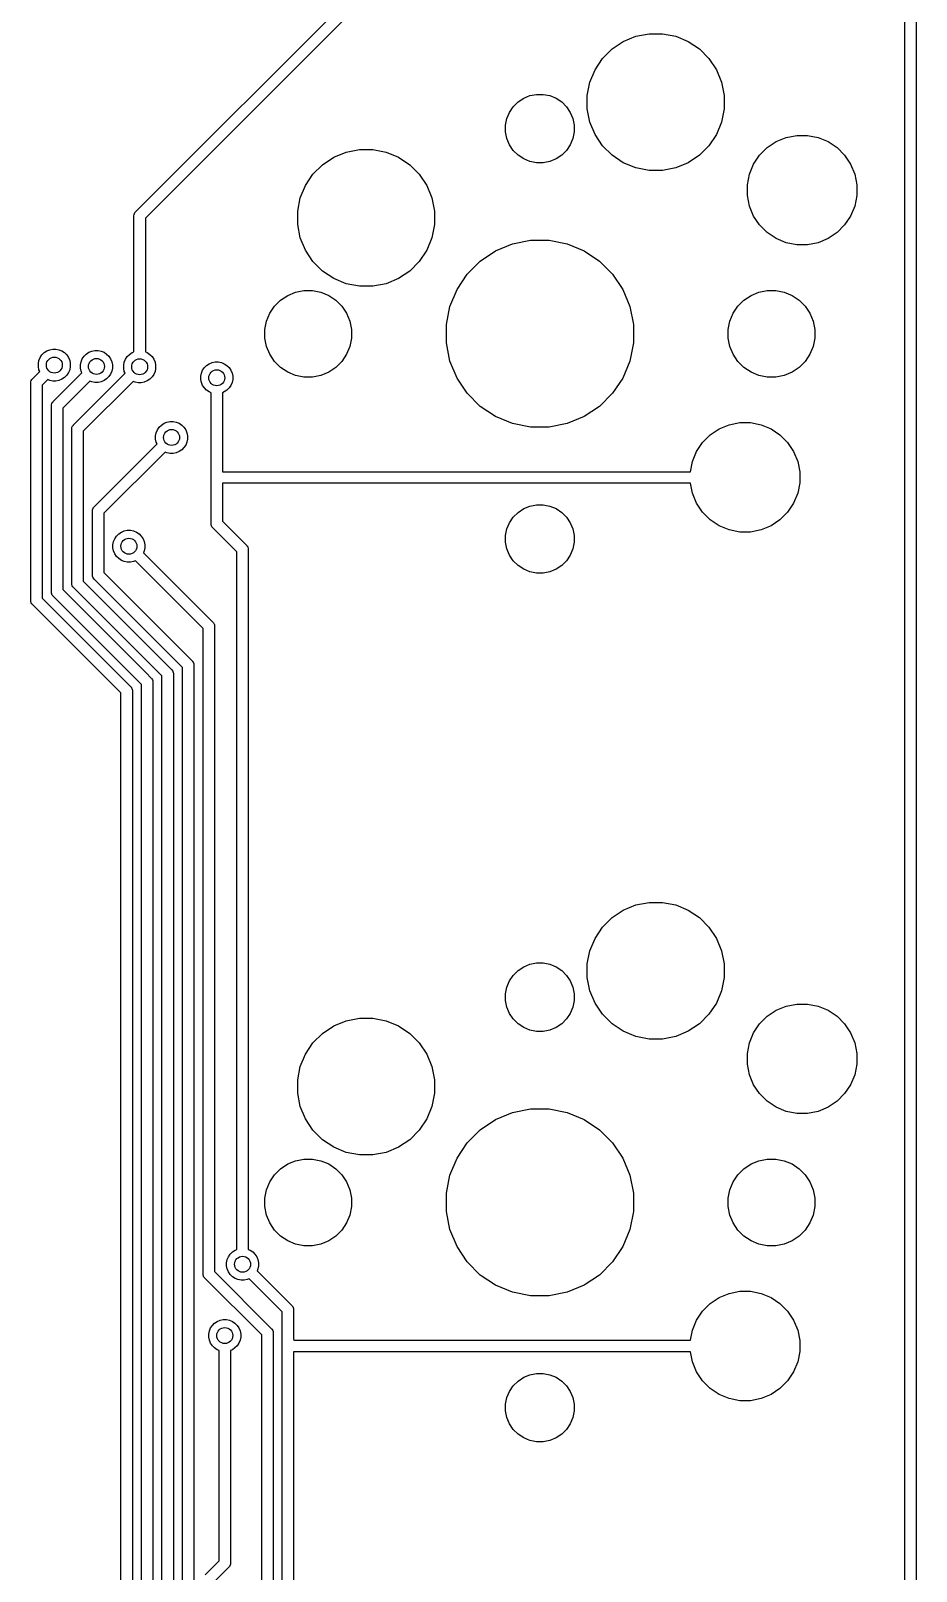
# Model space of a CAD drawing. Extents: x 70 to 347, y -163 to -55.
# Drawn here: x 92.5 to 111.91, y -113.57 to -79.79 of the extents above; entities that cross this region are included whole.
import ezdxf

# ---------------------------------------------------------------- set-up
doc = ezdxf.new("R2010")
doc.units = 0
doc.layers.add('BLACK', color=7, linetype='CONTINUOUS')

msp = doc.modelspace()

# ---------------------------------------------------------------- linework, layer by layer
at = {"layer": 'BLACK', "linetype": 'CONTINUOUS'}
for p, q in [((94.7983, -83.7559), (100.015, -78.5394)), ((100.159, -78.7485), (95.0074, -83.9004)), ((111.658, -129.421), (111.658, -79.4502)), ((111.908, -79.4046), (111.908, -129.421)), ((105.241, -80.1911), (105.487, -80.0269)), ((105.487, -80.0269), (105.76, -79.9138)), ((105.76, -79.9138), (106.05, -79.8562)), ((106.05, -79.8562), (106.345, -79.8562)), ((106.345, -79.8562), (106.635, -79.9138)), ((106.635, -79.9138), (106.908, -80.0269)), ((106.908, -80.0269), (107.154, -80.1911)), ((104.868, -80.6457), (105.032, -80.4)), ((105.032, -80.4), (105.241, -80.1911)), ((107.154, -80.1911), (107.363, -80.4)), ((107.363, -80.4), (107.527, -80.6457)), ((104.755, -80.9187), (104.868, -80.6457)), ((107.527, -80.6457), (107.64, -80.9187)), ((104.697, -81.2085), (104.755, -80.9187)), ((107.64, -80.9187), (107.697, -81.2085)), ((103.075, -81.4581), (103.179, -81.3536)), ((103.179, -81.3536), (103.302, -81.2716)), ((103.302, -81.2716), (103.439, -81.215)), ((103.439, -81.215), (103.584, -81.1862)), ((103.584, -81.1862), (103.731, -81.1862)), ((103.731, -81.1862), (103.876, -81.215)), ((103.876, -81.215), (104.013, -81.2716)), ((104.013, -81.2716), (104.135, -81.3536)), ((104.135, -81.3536), (104.24, -81.4581)), ((104.697, -81.5039), (104.697, -81.2085)), ((107.697, -81.2085), (107.697, -81.5039)), ((102.907, -81.8623), (102.936, -81.7174)), ((102.936, -81.7174), (102.993, -81.5809)), ((102.993, -81.5809), (103.075, -81.4581)), ((104.24, -81.4581), (104.322, -81.5809)), ((104.322, -81.5809), (104.379, -81.7174)), ((104.379, -81.7174), (104.407, -81.8623)), ((104.755, -81.7937), (104.697, -81.5039)), ((107.697, -81.5039), (107.64, -81.7937)), ((102.907, -82.0101), (102.907, -81.8623)), ((102.936, -82.155), (102.907, -82.0101)), ((104.407, -82.0101), (104.379, -82.155)), ((104.407, -81.8623), (104.407, -82.0101)), ((104.868, -82.0667), (104.755, -81.7937)), ((105.032, -82.3124), (104.868, -82.0667)), ((107.527, -82.0667), (107.363, -82.3124)), ((107.64, -81.7937), (107.527, -82.0667)), ((109.057, -82.1323), (109.289, -82.0862)), ((109.289, -82.0862), (109.526, -82.0862)), ((109.526, -82.0862), (109.757, -82.1323)), ((99.4099, -82.4538), (99.6997, -82.3962)), ((99.6997, -82.3962), (99.9951, -82.3962)), ((99.9951, -82.3962), (100.285, -82.4538)), ((102.993, -82.2915), (102.936, -82.155)), ((103.075, -82.4143), (102.993, -82.2915)), ((103.179, -82.5188), (103.075, -82.4143)), ((104.24, -82.4143), (104.135, -82.5188)), ((104.322, -82.2915), (104.24, -82.4143)), ((104.379, -82.155), (104.322, -82.2915)), ((105.241, -82.5213), (105.032, -82.3124)), ((107.363, -82.3124), (107.154, -82.5213)), ((108.475, -82.5212), (108.642, -82.3541)), ((108.642, -82.3541), (108.839, -82.2228)), ((108.839, -82.2228), (109.057, -82.1323)), ((109.757, -82.1323), (109.976, -82.2228)), ((109.976, -82.2228), (110.172, -82.3541)), ((110.172, -82.3541), (110.339, -82.5212)), ((98.6823, -82.94), (98.8912, -82.7311)), ((98.8912, -82.7311), (99.1369, -82.5669)), ((99.1369, -82.5669), (99.4099, -82.4538)), ((100.285, -82.4538), (100.558, -82.5669)), ((100.558, -82.5669), (100.804, -82.7311)), ((100.804, -82.7311), (101.013, -82.94)), ((103.302, -82.6008), (103.179, -82.5188)), ((103.439, -82.6574), (103.302, -82.6008)), ((103.584, -82.6862), (103.439, -82.6574)), ((103.731, -82.6862), (103.584, -82.6862)), ((103.876, -82.6574), (103.731, -82.6862)), ((104.013, -82.6008), (103.876, -82.6574)), ((104.135, -82.5188), (104.013, -82.6008)), ((105.487, -82.6855), (105.241, -82.5213)), ((105.76, -82.7986), (105.487, -82.6855)), ((106.908, -82.6855), (106.635, -82.7986)), ((107.154, -82.5213), (106.908, -82.6855)), ((108.254, -82.9362), (108.344, -82.7178)), ((108.344, -82.7178), (108.475, -82.5212)), ((110.339, -82.5212), (110.471, -82.7178)), ((110.471, -82.7178), (110.561, -82.9362)), ((98.5181, -83.1857), (98.6823, -82.94)), ((101.013, -82.94), (101.177, -83.1857)), ((106.05, -82.8562), (105.76, -82.7986)), ((106.345, -82.8562), (106.05, -82.8562)), ((106.635, -82.7986), (106.345, -82.8562)), ((108.207, -83.168), (108.254, -82.9362)), ((110.561, -82.9362), (110.607, -83.168)), ((98.405, -83.4587), (98.5181, -83.1857)), ((101.177, -83.1857), (101.29, -83.4587)), ((108.207, -83.4044), (108.207, -83.168)), ((108.254, -83.6362), (108.207, -83.4044)), ((110.607, -83.4044), (110.561, -83.6362)), ((110.607, -83.168), (110.607, -83.4044)), ((94.778, -83.7789), (94.7897, -83.7646)), ((94.7897, -83.7646), (94.7936, -83.7598)), ((94.7897, -83.7646), (94.7897, -83.7646)), ((94.7936, -83.7598), (94.7983, -83.7559)), ((98.3474, -83.7485), (98.405, -83.4587)), ((98.3474, -84.0439), (98.3474, -83.7485)), ((101.29, -83.4587), (101.347, -83.7485)), ((101.347, -83.7485), (101.347, -84.0439)), ((108.344, -83.8546), (108.254, -83.6362)), ((110.561, -83.6362), (110.471, -83.8546)), ((94.7568, -83.8487), (94.7592, -83.8241)), ((94.7574, -83.8548), (94.7568, -83.8487)), ((94.7574, -86.8341), (94.7574, -83.8548)), ((94.7592, -83.8241), (94.7664, -83.8006)), ((94.7664, -83.8006), (94.778, -83.7789)), ((95.0074, -83.9004), (95.0074, -86.8341)), ((98.405, -84.3337), (98.3474, -84.0439)), ((101.347, -84.0439), (101.29, -84.3337)), ((108.475, -84.0512), (108.344, -83.8546)), ((108.642, -84.2183), (108.475, -84.0512)), ((110.339, -84.0512), (110.172, -84.2183)), ((110.471, -83.8546), (110.339, -84.0512)), ((98.5181, -84.6067), (98.405, -84.3337)), ((101.29, -84.3337), (101.177, -84.6067)), ((103.059, -84.465), (103.455, -84.3862)), ((103.455, -84.3862), (103.859, -84.3862)), ((103.859, -84.3862), (104.255, -84.465)), ((108.839, -84.3496), (108.642, -84.2183)), ((109.057, -84.4401), (108.839, -84.3496)), ((109.289, -84.4862), (109.057, -84.4401)), ((109.757, -84.4401), (109.526, -84.4862)), ((109.976, -84.3496), (109.757, -84.4401)), ((110.172, -84.2183), (109.976, -84.3496)), ((98.6823, -84.8524), (98.5181, -84.6067)), ((101.177, -84.6067), (101.013, -84.8524)), ((102.351, -84.8439), (102.686, -84.6195)), ((102.686, -84.6195), (103.059, -84.465)), ((104.255, -84.465), (104.628, -84.6195)), ((104.628, -84.6195), (104.964, -84.8439)), ((109.526, -84.4862), (109.289, -84.4862)), ((98.8912, -85.0613), (98.6823, -84.8524)), ((99.1369, -85.2255), (98.8912, -85.0613)), ((100.804, -85.0613), (100.558, -85.2255)), ((101.013, -84.8524), (100.804, -85.0613)), ((101.841, -85.4652), (102.065, -85.1294)), ((102.065, -85.1294), (102.351, -84.8439)), ((104.964, -84.8439), (105.25, -85.1294)), ((105.25, -85.1294), (105.474, -85.4652)), ((99.4099, -85.3386), (99.1369, -85.2255)), ((99.6997, -85.3962), (99.4099, -85.3386)), ((99.9951, -85.3962), (99.6997, -85.3962)), ((100.285, -85.3386), (99.9951, -85.3962)), ((100.558, -85.2255), (100.285, -85.3386)), ((101.686, -85.8382), (101.841, -85.4652)), ((105.474, -85.4652), (105.629, -85.8382)), ((97.8395, -85.8306), (97.9718, -85.6983)), ((97.9718, -85.6983), (98.1274, -85.5943)), ((98.1274, -85.5943), (98.3003, -85.5227)), ((98.3003, -85.5227), (98.4838, -85.4862)), ((98.4838, -85.4862), (98.671, -85.4862)), ((98.671, -85.4862), (98.8545, -85.5227)), ((98.8545, -85.5227), (99.0274, -85.5943)), ((99.0274, -85.5943), (99.183, -85.6983)), ((99.183, -85.6983), (99.3153, -85.8306)), ((107.999, -85.8306), (108.132, -85.6983)), ((108.132, -85.6983), (108.287, -85.5943)), ((108.287, -85.5943), (108.46, -85.5227)), ((108.46, -85.5227), (108.644, -85.4862)), ((108.644, -85.4862), (108.831, -85.4862)), ((108.831, -85.4862), (109.015, -85.5227)), ((109.015, -85.5227), (109.187, -85.5943)), ((109.187, -85.5943), (109.343, -85.6983)), ((109.343, -85.6983), (109.475, -85.8306)), ((97.6639, -86.1591), (97.7355, -85.9862)), ((97.7355, -85.9862), (97.8395, -85.8306)), ((99.3153, -85.8306), (99.4193, -85.9862)), ((99.4193, -85.9862), (99.4909, -86.1591)), ((101.607, -86.2343), (101.686, -85.8382)), ((105.629, -85.8382), (105.707, -86.2343)), ((107.824, -86.1591), (107.896, -85.9862)), ((107.896, -85.9862), (107.999, -85.8306)), ((109.475, -85.8306), (109.579, -85.9862)), ((109.579, -85.9862), (109.651, -86.1591)), ((97.6274, -86.3426), (97.6639, -86.1591)), ((97.6274, -86.5298), (97.6274, -86.3426)), ((99.4909, -86.1591), (99.5274, -86.3426)), ((99.5274, -86.3426), (99.5274, -86.5298)), ((101.607, -86.6381), (101.607, -86.2343)), ((105.707, -86.2343), (105.707, -86.6381)), ((107.787, -86.3426), (107.824, -86.1591)), ((107.787, -86.5298), (107.787, -86.3426)), ((109.651, -86.1591), (109.687, -86.3426)), ((109.687, -86.3426), (109.687, -86.5298)), ((92.7882, -86.8513), (92.8455, -86.813)), ((92.8455, -86.813), (92.9092, -86.7866)), ((92.9092, -86.7866), (92.9768, -86.7731)), ((92.9768, -86.7731), (93.0457, -86.7731)), ((93.0457, -86.7731), (93.1134, -86.7866)), ((93.1134, -86.7866), (93.1771, -86.813)), ((93.1771, -86.813), (93.2344, -86.8513)), ((93.7696, -86.8435), (93.8333, -86.8171)), ((93.8333, -86.8171), (93.9009, -86.8036)), ((93.9009, -86.8036), (93.9698, -86.8036)), ((93.9698, -86.8036), (94.0375, -86.8171)), ((94.0375, -86.8171), (94.1012, -86.8435)), ((97.6639, -86.7133), (97.6274, -86.5298)), ((97.7355, -86.8862), (97.6639, -86.7133)), ((99.4909, -86.7133), (99.4193, -86.8862)), ((99.5274, -86.5298), (99.4909, -86.7133)), ((101.686, -87.0342), (101.607, -86.6381)), ((105.707, -86.6381), (105.629, -87.0342)), ((107.824, -86.7133), (107.787, -86.5298)), ((107.896, -86.8862), (107.824, -86.7133)), ((109.651, -86.7133), (109.579, -86.8862)), ((109.687, -86.5298), (109.651, -86.7133)), ((92.6613, -87.0887), (92.6747, -87.021)), ((92.6613, -87.1576), (92.6613, -87.0887)), ((92.6747, -87.021), (92.7011, -86.9574)), ((92.7011, -86.9574), (92.7394, -86.9)), ((92.7394, -86.9), (92.7882, -86.8513)), ((93.2344, -86.8513), (93.2831, -86.9)), ((93.2831, -86.9), (93.3214, -86.9574)), ((93.3214, -86.9574), (93.3478, -87.021)), ((93.3478, -87.021), (93.3613, -87.0887)), ((93.3613, -87.0887), (93.3613, -87.1576)), ((93.5854, -87.1192), (93.5988, -87.0515)), ((93.5854, -87.1881), (93.5854, -87.1192)), ((93.5988, -87.0515), (93.6252, -86.9878)), ((93.6252, -86.9878), (93.6635, -86.9305)), ((93.6635, -86.9305), (93.7123, -86.8818)), ((93.7123, -86.8818), (93.7696, -86.8435)), ((94.1012, -86.8435), (94.1585, -86.8818)), ((94.1585, -86.8818), (94.2072, -86.9305)), ((94.2072, -86.9305), (94.2455, -86.9878)), ((94.2455, -86.9878), (94.2719, -87.0515)), ((94.2719, -87.0515), (94.2854, -87.1192)), ((94.2854, -87.1192), (94.2854, -87.1881)), ((94.5324, -87.1267), (94.5458, -87.0591)), ((94.5324, -87.1957), (94.5324, -87.1267)), ((94.5458, -87.0591), (94.5722, -86.9954)), ((94.5722, -86.9954), (94.6105, -86.9381)), ((94.6105, -86.9381), (94.6593, -86.8893)), ((94.6593, -86.8893), (94.7166, -86.851)), ((94.7166, -86.851), (94.7574, -86.8341)), ((95.0074, -86.8341), (95.0482, -86.851)), ((95.0482, -86.851), (95.1055, -86.8893)), ((95.1055, -86.8893), (95.1543, -86.9381)), ((95.1543, -86.9381), (95.1926, -86.9954)), ((95.1926, -86.9954), (95.2189, -87.0591)), ((95.2189, -87.0591), (95.2324, -87.1267)), ((95.2324, -87.1267), (95.2324, -87.1957)), ((96.3005, -87.1799), (96.3493, -87.1311)), ((96.3493, -87.1311), (96.4066, -87.0928)), ((96.4066, -87.0928), (96.4703, -87.0665)), ((96.4703, -87.0665), (96.5379, -87.053)), ((96.5379, -87.053), (96.6069, -87.053)), ((96.6069, -87.053), (96.6745, -87.0665)), ((96.6745, -87.0665), (96.7382, -87.0928)), ((96.7382, -87.0928), (96.7955, -87.1311)), ((96.7955, -87.1311), (96.8443, -87.1799)), ((97.8395, -87.0418), (97.7355, -86.8862)), ((97.9718, -87.1741), (97.8395, -87.0418)), ((99.3153, -87.0418), (99.183, -87.1741)), ((99.4193, -86.8862), (99.3153, -87.0418)), ((101.841, -87.4072), (101.686, -87.0342)), ((105.629, -87.0342), (105.474, -87.4072)), ((107.999, -87.0418), (107.896, -86.8862)), ((108.132, -87.1741), (107.999, -87.0418)), ((109.475, -87.0418), (109.343, -87.1741)), ((109.579, -86.8862), (109.475, -87.0418)), ((92.4957, -87.5131), (92.4981, -87.4886)), ((92.4981, -87.4886), (92.5053, -87.465)), ((92.5053, -87.465), (92.5169, -87.4433)), ((92.5169, -87.4433), (92.5286, -87.429)), ((92.5286, -87.429), (92.5325, -87.4243)), ((92.5286, -87.429), (92.5286, -87.429)), ((92.5325, -87.4243), (92.5373, -87.4203)), ((92.5373, -87.4203), (92.6916, -87.266)), ((92.6747, -87.2252), (92.6613, -87.1576)), ((92.6916, -87.266), (92.6747, -87.2252)), ((92.8684, -87.4428), (92.7463, -87.5648)), ((92.9092, -87.4597), (92.8684, -87.4428)), ((92.9768, -87.4731), (92.9092, -87.4597)), ((93.0457, -87.4731), (92.9768, -87.4731)), ((92.9873, -87.9249), (93.6157, -87.2965)), ((93.1134, -87.4597), (93.0457, -87.4731)), ((93.1771, -87.4333), (93.1134, -87.4597)), ((93.2344, -87.395), (93.1771, -87.4333)), ((93.7925, -87.4733), (93.1963, -88.0694)), ((93.2831, -87.3463), (93.2344, -87.395)), ((93.3214, -87.2889), (93.2831, -87.3463)), ((93.3478, -87.2252), (93.3214, -87.2889)), ((93.3613, -87.1576), (93.3478, -87.2252)), ((93.4373, -88.4295), (94.5627, -87.3041)), ((93.5988, -87.2557), (93.5854, -87.1881)), ((93.6157, -87.2965), (93.5988, -87.2557)), ((94.7395, -87.4809), (93.6464, -88.574)), ((93.8333, -87.4902), (93.7925, -87.4733)), ((93.9009, -87.5036), (93.8333, -87.4902)), ((94.0375, -87.4902), (93.9698, -87.5036)), ((94.1012, -87.4638), (94.0375, -87.4902)), ((94.1585, -87.4255), (94.1012, -87.4638)), ((94.2072, -87.3767), (94.1585, -87.4255)), ((94.2455, -87.3194), (94.2072, -87.3767)), ((94.2719, -87.2557), (94.2455, -87.3194)), ((94.2854, -87.1881), (94.2719, -87.2557)), ((94.5458, -87.2633), (94.5324, -87.1957)), ((94.5627, -87.3041), (94.5458, -87.2633)), ((94.7803, -87.4978), (94.7395, -87.4809)), ((95.0482, -87.4714), (94.9845, -87.4978)), ((95.1055, -87.4331), (95.0482, -87.4714)), ((95.1543, -87.3843), (95.1055, -87.4331)), ((95.1926, -87.327), (95.1543, -87.3843)), ((95.2189, -87.2633), (95.1926, -87.327)), ((95.2324, -87.1957), (95.2189, -87.2633)), ((96.2224, -87.3685), (96.2358, -87.3009)), ((96.2224, -87.4375), (96.2224, -87.3685)), ((96.2358, -87.5051), (96.2224, -87.4375)), ((96.2358, -87.3009), (96.2622, -87.2372)), ((96.2622, -87.2372), (96.3005, -87.1799)), ((96.8443, -87.1799), (96.8826, -87.2372)), ((96.8826, -87.2372), (96.9089, -87.3009)), ((96.9089, -87.3009), (96.9224, -87.3685)), ((96.9224, -87.4375), (96.9089, -87.5051)), ((96.9224, -87.3685), (96.9224, -87.4375)), ((98.1274, -87.2781), (97.9718, -87.1741)), ((98.3003, -87.3497), (98.1274, -87.2781)), ((98.4838, -87.3862), (98.3003, -87.3497)), ((98.671, -87.3862), (98.4838, -87.3862)), ((98.8545, -87.3497), (98.671, -87.3862)), ((99.0274, -87.2781), (98.8545, -87.3497)), ((99.183, -87.1741), (99.0274, -87.2781)), ((102.065, -87.743), (101.841, -87.4072)), ((105.474, -87.4072), (105.25, -87.743)), ((108.287, -87.2781), (108.132, -87.1741)), ((108.46, -87.3497), (108.287, -87.2781)), ((108.644, -87.3862), (108.46, -87.3497)), ((108.831, -87.3862), (108.644, -87.3862)), ((109.015, -87.3497), (108.831, -87.3862)), ((109.187, -87.2781), (109.015, -87.3497)), ((109.343, -87.1741), (109.187, -87.2781)), ((92.4963, -87.5192), (92.4957, -87.5131)), ((92.4963, -92.2804), (92.4963, -87.5192)), ((92.7463, -87.5648), (92.7463, -92.2348)), ((93.9698, -87.5036), (93.9009, -87.5036)), ((94.8479, -87.5112), (94.7803, -87.4978)), ((94.9169, -87.5112), (94.8479, -87.5112)), ((94.9845, -87.4978), (94.9169, -87.5112)), ((96.2622, -87.5688), (96.2358, -87.5051)), ((96.3005, -87.6261), (96.2622, -87.5688)), ((96.3493, -87.6749), (96.3005, -87.6261)), ((96.4066, -87.7132), (96.3493, -87.6749)), ((96.4474, -87.7301), (96.4066, -87.7132)), ((96.4474, -89.6151), (96.4474, -87.7301)), ((96.7382, -87.7132), (96.6974, -87.7301)), ((96.6974, -87.7301), (96.6974, -89.4612)), ((96.7955, -87.6749), (96.7382, -87.7132)), ((96.8443, -87.6261), (96.7955, -87.6749)), ((96.8826, -87.5688), (96.8443, -87.6261)), ((96.9089, -87.5051), (96.8826, -87.5688)), ((102.351, -88.0285), (102.065, -87.743)), ((105.25, -87.743), (104.964, -88.0285)), ((92.9457, -88.0177), (92.9482, -87.9932)), ((92.9463, -88.0238), (92.9457, -88.0177)), ((92.9463, -92.094), (92.9463, -88.0238)), ((92.9482, -87.9932), (92.9553, -87.9696)), ((92.9553, -87.9696), (92.9669, -87.9479)), ((92.9669, -87.9479), (92.9786, -87.9336)), ((92.9786, -87.9336), (92.9825, -87.9288)), ((92.9786, -87.9336), (92.9786, -87.9336)), ((92.9825, -87.9288), (92.9873, -87.9249)), ((93.1963, -88.0694), (93.1963, -92.0484)), ((102.686, -88.2529), (102.351, -88.0285)), ((104.964, -88.0285), (104.628, -88.2529)), ((93.3958, -88.5222), (93.3982, -88.4977)), ((93.3982, -88.4977), (93.4053, -88.4742)), ((93.4053, -88.4742), (93.4169, -88.4525)), ((93.4169, -88.4525), (93.4286, -88.4382)), ((93.4286, -88.4382), (93.4325, -88.4334)), ((93.4286, -88.4382), (93.4286, -88.4382)), ((93.4325, -88.4334), (93.4373, -88.4295)), ((95.2722, -88.5454), (95.3105, -88.4881)), ((95.3105, -88.4881), (95.3593, -88.4393)), ((95.3593, -88.4393), (95.4166, -88.401)), ((95.4166, -88.401), (95.4803, -88.3747)), ((95.4803, -88.3747), (95.5479, -88.3612)), ((95.5479, -88.3612), (95.6169, -88.3612)), ((95.6169, -88.3612), (95.6845, -88.3747)), ((95.6845, -88.3747), (95.7482, -88.401)), ((95.7482, -88.401), (95.8055, -88.4393)), ((95.8055, -88.4393), (95.8543, -88.4881)), ((95.8543, -88.4881), (95.8926, -88.5454)), ((103.059, -88.4074), (102.686, -88.2529)), ((103.455, -88.4862), (103.059, -88.4074)), ((103.859, -88.4862), (103.455, -88.4862)), ((104.255, -88.4074), (103.859, -88.4862)), ((104.628, -88.2529), (104.255, -88.4074)), ((107.589, -88.5228), (107.807, -88.4323)), ((107.807, -88.4323), (108.039, -88.3862)), ((108.039, -88.3862), (108.276, -88.3862)), ((108.276, -88.3862), (108.507, -88.4323)), ((108.507, -88.4323), (108.726, -88.5228)), ((93.3964, -88.5284), (93.3958, -88.5222)), ((93.3964, -91.9076), (93.3964, -88.5284)), ((93.6464, -88.574), (93.6464, -91.862)), ((95.2324, -88.6767), (95.2458, -88.6091)), ((95.2324, -88.7457), (95.2324, -88.6767)), ((95.2458, -88.8133), (95.2324, -88.7457)), ((95.2458, -88.6091), (95.2722, -88.5454)), ((95.2627, -88.8541), (95.2458, -88.8133)), ((95.8926, -88.5454), (95.9189, -88.6091)), ((95.9189, -88.8133), (95.8926, -88.877)), ((95.9189, -88.6091), (95.9324, -88.6767)), ((95.9324, -88.7457), (95.9189, -88.8133)), ((95.9324, -88.6767), (95.9324, -88.7457)), ((107.094, -89.0178), (107.225, -88.8212)), ((107.225, -88.8212), (107.392, -88.6541)), ((107.392, -88.6541), (107.589, -88.5228)), ((108.726, -88.5228), (108.922, -88.6541)), ((108.922, -88.6541), (109.089, -88.8212)), ((109.089, -88.8212), (109.221, -89.0178)), ((93.8873, -90.2295), (95.2627, -88.8541)), ((95.4395, -89.0309), (94.0964, -90.374)), ((95.4803, -89.0478), (95.4395, -89.0309)), ((95.5479, -89.0612), (95.4803, -89.0478)), ((95.6169, -89.0612), (95.5479, -89.0612)), ((95.6845, -89.0478), (95.6169, -89.0612)), ((95.7482, -89.0214), (95.6845, -89.0478)), ((95.8055, -88.9831), (95.7482, -89.0214)), ((95.8543, -88.9343), (95.8055, -88.9831)), ((95.8926, -88.877), (95.8543, -88.9343)), ((107.004, -89.2362), (107.094, -89.0178)), ((109.221, -89.0178), (109.311, -89.2362)), ((96.6974, -89.4612), (106.959, -89.4612)), ((106.959, -89.4612), (107.004, -89.2362)), ((109.311, -89.2362), (109.357, -89.468)), ((109.357, -89.468), (109.357, -89.7044)), ((96.4468, -89.6212), (96.4474, -89.6151)), ((96.4474, -89.6273), (96.4468, -89.6212)), ((96.4474, -90.5951), (96.4474, -89.6273)), ((96.4474, -89.6273), (96.4474, -89.6273)), ((96.4474, -89.6273), (96.4474, -89.6273)), ((106.959, -89.7112), (96.6974, -89.7112)), ((96.6974, -89.7112), (96.6974, -90.5494)), ((107.004, -89.9362), (106.959, -89.7112)), ((109.357, -89.7044), (109.311, -89.9362)), ((103.439, -90.215), (103.584, -90.1862)), ((103.584, -90.1862), (103.731, -90.1862)), ((103.731, -90.1862), (103.876, -90.215)), ((107.094, -90.1546), (107.004, -89.9362)), ((107.225, -90.3512), (107.094, -90.1546)), ((109.221, -90.1546), (109.089, -90.3512)), ((109.311, -89.9362), (109.221, -90.1546)), ((93.8458, -90.3222), (93.8482, -90.2977)), ((93.8464, -90.3284), (93.8458, -90.3222)), ((93.8464, -91.7212), (93.8464, -90.3284)), ((93.8482, -90.2977), (93.8553, -90.2742)), ((93.8553, -90.2742), (93.8669, -90.2524)), ((93.8669, -90.2524), (93.8786, -90.2382)), ((93.8786, -90.2382), (93.8826, -90.2334)), ((93.8786, -90.2382), (93.8786, -90.2382)), ((93.8826, -90.2334), (93.8873, -90.2295)), ((94.0964, -90.374), (94.0964, -91.6756)), ((102.993, -90.5809), (103.075, -90.4581)), ((103.075, -90.4581), (103.179, -90.3536)), ((103.179, -90.3536), (103.302, -90.2716)), ((103.302, -90.2716), (103.439, -90.215)), ((103.876, -90.215), (104.013, -90.2716)), ((104.013, -90.2716), (104.135, -90.3536)), ((104.135, -90.3536), (104.24, -90.4581)), ((104.24, -90.4581), (104.322, -90.5809)), ((107.392, -90.5183), (107.225, -90.3512)), ((107.589, -90.6496), (107.392, -90.5183)), ((108.922, -90.5183), (108.726, -90.6496)), ((109.089, -90.3512), (108.922, -90.5183)), ((94.3745, -90.8741), (94.4233, -90.8254)), ((94.4233, -90.8254), (94.4806, -90.7871)), ((94.4806, -90.7871), (94.5443, -90.7607)), ((94.5443, -90.7607), (94.6119, -90.7472)), ((94.6119, -90.7472), (94.6808, -90.7472)), ((94.6808, -90.7472), (94.7485, -90.7607)), ((94.7485, -90.7607), (94.8122, -90.7871)), ((94.8122, -90.7871), (94.8695, -90.8254)), ((94.8695, -90.8254), (94.9182, -90.8741)), ((96.4468, -90.6012), (96.4474, -90.5951)), ((96.4474, -90.6073), (96.4468, -90.6012)), ((96.4492, -90.6257), (96.4474, -90.6073)), ((96.4474, -90.6073), (96.4474, -90.6073)), ((96.4564, -90.6493), (96.4492, -90.6257)), ((96.468, -90.671), (96.4564, -90.6493)), ((96.4836, -90.69), (96.468, -90.671)), ((96.4884, -90.6939), (96.4836, -90.69)), ((97.0139, -91.2195), (96.4884, -90.6939)), ((96.6974, -90.5494), (97.223, -91.075)), ((102.907, -90.8623), (102.936, -90.7174)), ((102.907, -91.0101), (102.907, -90.8623)), ((102.936, -90.7174), (102.993, -90.5809)), ((104.322, -90.5809), (104.379, -90.7174)), ((104.379, -90.7174), (104.407, -90.8623)), ((104.407, -90.8623), (104.407, -91.0101)), ((107.807, -90.7401), (107.589, -90.6496)), ((108.039, -90.7862), (107.807, -90.7401)), ((108.276, -90.7862), (108.039, -90.7862)), ((108.507, -90.7401), (108.276, -90.7862)), ((108.726, -90.6496), (108.507, -90.7401)), ((94.2964, -91.0628), (94.3098, -90.9951)), ((94.2964, -91.1317), (94.2964, -91.0628)), ((94.3098, -91.1993), (94.2964, -91.1317)), ((94.3098, -90.9951), (94.3362, -90.9314)), ((94.3362, -91.263), (94.3098, -91.1993)), ((94.3362, -90.9314), (94.3745, -90.8741)), ((94.9182, -90.8741), (94.9565, -90.9314)), ((94.9565, -90.9314), (94.9829, -90.9951)), ((94.9829, -91.1993), (94.966, -91.2401)), ((94.9829, -90.9951), (94.9964, -91.0628)), ((94.9964, -91.1317), (94.9829, -91.1993)), ((94.9964, -91.0628), (94.9964, -91.1317)), ((97.223, -91.075), (97.2277, -91.0789)), ((97.2277, -91.0789), (97.2316, -91.0836)), ((97.2316, -91.0836), (97.2316, -91.0837)), ((97.2316, -91.0837), (97.2428, -91.0972)), ((97.2428, -91.0972), (97.2433, -91.0979)), ((97.2433, -91.0979), (97.2549, -91.1196)), ((97.2549, -91.1196), (97.2621, -91.1432)), ((97.2621, -91.1432), (97.2639, -91.1616)), ((97.2639, -91.1616), (97.2639, -91.1616)), ((97.2639, -91.1616), (97.2645, -91.1677)), ((97.2645, -91.1677), (97.2639, -91.1738)), ((97.2639, -91.1738), (97.2639, -106.517)), ((102.936, -91.155), (102.907, -91.0101)), ((102.993, -91.2915), (102.936, -91.155)), ((104.379, -91.155), (104.322, -91.2915)), ((104.407, -91.0101), (104.379, -91.155)), ((94.3745, -91.3203), (94.3362, -91.263)), ((94.4233, -91.3691), (94.3745, -91.3203)), ((94.4806, -91.4074), (94.4233, -91.3691)), ((94.5443, -91.4338), (94.4806, -91.4074)), ((94.6119, -91.4472), (94.5443, -91.4338)), ((94.6808, -91.4472), (94.6119, -91.4472)), ((94.7485, -91.4338), (94.6808, -91.4472)), ((94.7892, -91.4169), (94.7485, -91.4338)), ((96.2716, -92.8992), (94.7892, -91.4169)), ((94.966, -91.2401), (96.4807, -92.7547)), ((97.0139, -106.517), (97.0139, -91.2195)), ((103.075, -91.4143), (102.993, -91.2915)), ((103.179, -91.5188), (103.075, -91.4143)), ((103.302, -91.6008), (103.179, -91.5188)), ((104.135, -91.5188), (104.013, -91.6008)), ((104.24, -91.4143), (104.135, -91.5188)), ((104.322, -91.2915), (104.24, -91.4143)), ((93.6464, -91.862), (95.5806, -93.7963)), ((93.8458, -91.7274), (93.8464, -91.7212)), ((93.8464, -91.7335), (93.8458, -91.7274)), ((93.8482, -91.7519), (93.8464, -91.7335)), ((93.8464, -91.7335), (93.8464, -91.7335)), ((93.8553, -91.7754), (93.8482, -91.7519)), ((93.8669, -91.7971), (93.8553, -91.7754)), ((93.8826, -91.8162), (93.8669, -91.7971)), ((93.8873, -91.8201), (93.8826, -91.8162)), ((95.8216, -93.7544), (93.8873, -91.8201)), ((94.0964, -91.6756), (96.0306, -93.6099)), ((103.439, -91.6574), (103.302, -91.6008)), ((103.584, -91.6862), (103.439, -91.6574)), ((103.731, -91.6862), (103.584, -91.6862)), ((103.876, -91.6574), (103.731, -91.6862)), ((104.013, -91.6008), (103.876, -91.6574)), ((92.9457, -92.1002), (92.9463, -92.094)), ((92.9463, -92.1063), (92.9457, -92.1002)), ((92.9482, -92.1247), (92.9463, -92.1063)), ((92.9463, -92.1063), (92.9463, -92.1063)), ((92.9553, -92.1482), (92.9482, -92.1247)), ((92.9669, -92.1699), (92.9553, -92.1482)), ((92.9825, -92.189), (92.9669, -92.1699)), ((92.9873, -92.1929), (92.9825, -92.189)), ((94.852, -94.0576), (92.9873, -92.1929)), ((93.1963, -92.0484), (95.0287, -93.8808)), ((93.3958, -91.9138), (93.3964, -91.9076)), ((93.3964, -91.9199), (93.3958, -91.9138)), ((93.3982, -91.9383), (93.3964, -91.9199)), ((93.3964, -91.9199), (93.3964, -91.9199)), ((93.4053, -91.9618), (93.3982, -91.9383)), ((93.4169, -91.9835), (93.4053, -91.9618)), ((93.4325, -92.0026), (93.4169, -91.9835)), ((93.4373, -92.0065), (93.4325, -92.0026)), ((95.3716, -93.9408), (93.4373, -92.0065)), ((92.4957, -92.2866), (92.4963, -92.2804)), ((92.4963, -92.2927), (92.4957, -92.2866)), ((92.4981, -92.3111), (92.4963, -92.2927)), ((92.4963, -92.2927), (92.4963, -92.2927)), ((92.5053, -92.3346), (92.4981, -92.3111)), ((92.5169, -92.3563), (92.5053, -92.3346)), ((92.5325, -92.3754), (92.5169, -92.3563)), ((92.5373, -92.3793), (92.5325, -92.3754)), ((94.4716, -94.3136), (92.5373, -92.3793)), ((92.7463, -92.2348), (94.6806, -94.1691)), ((96.2716, -107.05), (96.2716, -92.8992)), ((96.4807, -92.7547), (96.4854, -92.7586)), ((96.4854, -92.7586), (96.4893, -92.7634)), ((96.4893, -92.7634), (96.501, -92.7777)), ((96.501, -92.7777), (96.5088, -92.7922)), ((96.5088, -92.7922), (96.5126, -92.7994)), ((96.5126, -92.7994), (96.5198, -92.823)), ((96.5198, -92.823), (96.5216, -92.8413)), ((96.5216, -92.8413), (96.5216, -92.8413)), ((96.5216, -92.8413), (96.5222, -92.8475)), ((96.5222, -92.8475), (96.5216, -92.8536)), ((96.5216, -92.8536), (96.5216, -107.004)), ((95.0287, -93.8808), (95.0287, -93.8808)), ((95.0287, -93.8808), (95.1306, -93.9827)), ((95.5806, -93.7963), (95.5854, -93.8002)), ((95.5854, -93.8002), (95.5893, -93.8049)), ((95.5893, -93.8049), (95.5893, -93.8049)), ((95.5893, -93.8049), (95.599, -93.8167)), ((95.599, -93.8167), (95.601, -93.8192)), ((95.601, -93.8192), (95.6126, -93.8409)), ((95.6126, -93.8409), (95.6198, -93.8645)), ((95.6198, -93.8645), (95.6216, -93.8828)), ((95.6216, -93.8828), (95.6216, -93.8829)), ((95.6216, -93.8829), (95.6222, -93.889)), ((95.6222, -93.889), (95.6216, -93.8951)), ((95.6216, -93.8951), (95.6216, -97.3192)), ((95.8216, -97.1329), (95.8216, -93.7544)), ((96.0306, -93.6099), (96.0354, -93.6138)), ((96.0354, -93.6138), (96.0393, -93.6185)), ((96.0393, -93.6185), (96.0393, -93.6185)), ((96.0393, -93.6185), (96.051, -93.6328)), ((96.051, -93.6328), (96.0626, -93.6545)), ((96.0626, -93.6545), (96.0698, -93.6781)), ((96.0698, -93.6781), (96.0722, -93.7026)), ((96.0722, -93.7026), (96.0716, -93.7087)), ((96.0716, -93.7087), (96.0716, -97.1328)), ((94.6806, -94.1691), (94.6854, -94.173)), ((94.6854, -94.173), (94.6893, -94.1777)), ((94.6893, -94.1777), (94.6893, -94.1777)), ((94.6893, -94.1777), (94.701, -94.192)), ((94.701, -94.192), (94.7058, -94.201)), ((94.7058, -94.201), (94.7126, -94.2137)), ((94.7126, -94.2137), (94.7198, -94.2373)), ((94.7198, -94.2373), (94.7216, -94.2556)), ((94.9216, -94.1272), (94.852, -94.0576)), ((94.852, -94.0576), (94.852, -94.0576)), ((94.9216, -131.808), (94.9216, -94.1272)), ((95.1306, -93.9827), (95.1354, -93.9866)), ((95.1354, -93.9866), (95.1393, -93.9913)), ((95.1393, -93.9913), (95.1393, -93.9913)), ((95.1393, -93.9913), (95.1505, -94.005)), ((95.1505, -94.005), (95.151, -94.0056)), ((95.151, -94.0056), (95.1626, -94.0273)), ((95.1626, -94.0273), (95.1698, -94.0509)), ((95.1698, -94.0509), (95.1716, -94.0692)), ((95.1716, -94.0692), (95.1716, -94.0693)), ((95.1716, -94.0693), (95.1722, -94.0754)), ((95.1722, -94.0754), (95.1716, -94.0815)), ((95.1716, -94.0815), (95.1716, -131.853)), ((95.3716, -97.3193), (95.3716, -93.9408)), ((94.4716, -131.621), (94.4716, -94.3136)), ((94.7216, -94.2556), (94.7216, -94.2557)), ((94.7216, -94.2557), (94.7222, -94.2618)), ((94.7222, -94.2618), (94.7216, -94.2679)), ((94.7216, -94.2679), (94.7216, -131.667)), ((95.821, -97.139), (95.8216, -97.1329)), ((95.8216, -97.1451), (95.821, -97.139)), ((95.8216, -115.169), (95.8216, -97.1451)), ((96.0716, -97.1328), (96.0716, -97.1329)), ((96.0716, -97.1329), (96.0716, -97.1329)), ((96.0716, -97.1329), (96.0722, -97.139)), ((96.0722, -97.139), (96.0716, -97.1451)), ((96.0716, -97.1451), (96.0716, -115.144)), ((95.371, -97.3254), (95.3716, -97.3193)), ((95.3716, -97.3315), (95.371, -97.3254)), ((95.3716, -131.835), (95.3716, -97.3315)), ((95.6216, -97.3192), (95.6216, -97.3193)), ((95.6216, -97.3193), (95.6216, -97.3193)), ((95.6216, -97.3193), (95.6222, -97.3254)), ((95.6222, -97.3254), (95.6216, -97.3315)), ((95.6216, -97.3315), (95.6216, -131.789)), ((105.487, -99.0769), (105.76, -98.9638)), ((105.76, -98.9638), (106.05, -98.9062)), ((106.05, -98.9062), (106.345, -98.9062)), ((106.345, -98.9062), (106.635, -98.9638)), ((106.635, -98.9638), (106.908, -99.0769)), ((105.032, -99.45), (105.241, -99.2411)), ((105.241, -99.2411), (105.487, -99.0769)), ((106.908, -99.0769), (107.154, -99.2411)), ((107.154, -99.2411), (107.363, -99.45)), ((104.868, -99.6957), (105.032, -99.45)), ((107.363, -99.45), (107.527, -99.6957)), ((104.697, -100.258), (104.755, -99.9687)), ((104.755, -99.9687), (104.868, -99.6957)), ((107.527, -99.6957), (107.64, -99.9687)), ((107.64, -99.9687), (107.697, -100.258)), ((103.179, -100.404), (103.302, -100.322)), ((103.302, -100.322), (103.439, -100.265)), ((103.439, -100.265), (103.584, -100.236)), ((103.584, -100.236), (103.731, -100.236)), ((103.731, -100.236), (103.876, -100.265)), ((103.876, -100.265), (104.013, -100.322)), ((104.013, -100.322), (104.135, -100.404)), ((104.697, -100.554), (104.697, -100.258)), ((107.697, -100.258), (107.697, -100.554)), ((102.936, -100.767), (102.993, -100.631)), ((102.993, -100.631), (103.075, -100.508)), ((103.075, -100.508), (103.179, -100.404)), ((104.135, -100.404), (104.24, -100.508)), ((104.24, -100.508), (104.322, -100.631)), ((104.322, -100.631), (104.379, -100.767)), ((104.755, -100.844), (104.697, -100.554)), ((107.697, -100.554), (107.64, -100.844)), ((102.907, -100.912), (102.936, -100.767)), ((102.907, -101.06), (102.907, -100.912)), ((104.379, -100.767), (104.407, -100.912)), ((104.407, -100.912), (104.407, -101.06)), ((104.868, -101.117), (104.755, -100.844)), ((107.64, -100.844), (107.527, -101.117)), ((102.936, -101.205), (102.907, -101.06)), ((102.993, -101.341), (102.936, -101.205)), ((103.075, -101.464), (102.993, -101.341)), ((104.322, -101.341), (104.24, -101.464)), ((104.379, -101.205), (104.322, -101.341)), ((104.407, -101.06), (104.379, -101.205)), ((105.032, -101.362), (104.868, -101.117)), ((107.527, -101.117), (107.363, -101.362)), ((108.642, -101.404), (108.839, -101.273)), ((108.839, -101.273), (109.057, -101.182)), ((109.057, -101.182), (109.289, -101.136)), ((109.289, -101.136), (109.526, -101.136)), ((109.526, -101.136), (109.757, -101.182)), ((109.757, -101.182), (109.976, -101.273)), ((109.976, -101.273), (110.172, -101.404)), ((98.8912, -101.781), (99.1369, -101.617)), ((99.1369, -101.617), (99.4099, -101.504)), ((99.4099, -101.504), (99.6997, -101.446)), ((99.6997, -101.446), (99.9951, -101.446)), ((99.9951, -101.446), (100.285, -101.504)), ((100.285, -101.504), (100.558, -101.617)), ((100.558, -101.617), (100.804, -101.781)), ((103.179, -101.569), (103.075, -101.464)), ((103.302, -101.651), (103.179, -101.569)), ((103.439, -101.707), (103.302, -101.651)), ((104.013, -101.651), (103.876, -101.707)), ((104.135, -101.569), (104.013, -101.651)), ((104.24, -101.464), (104.135, -101.569)), ((105.241, -101.571), (105.032, -101.362)), ((105.487, -101.735), (105.241, -101.571)), ((107.154, -101.571), (106.908, -101.735)), ((107.363, -101.362), (107.154, -101.571)), ((108.344, -101.768), (108.475, -101.571)), ((108.475, -101.571), (108.642, -101.404)), ((110.172, -101.404), (110.339, -101.571)), ((110.339, -101.571), (110.471, -101.768)), ((98.5181, -102.236), (98.6823, -101.99)), ((98.6823, -101.99), (98.8912, -101.781)), ((100.804, -101.781), (101.013, -101.99)), ((101.013, -101.99), (101.177, -102.236)), ((103.584, -101.736), (103.439, -101.707)), ((103.731, -101.736), (103.584, -101.736)), ((103.876, -101.707), (103.731, -101.736)), ((105.76, -101.849), (105.487, -101.735)), ((106.05, -101.906), (105.76, -101.849)), ((106.345, -101.906), (106.05, -101.906)), ((106.635, -101.849), (106.345, -101.906)), ((106.908, -101.735), (106.635, -101.849)), ((108.207, -102.218), (108.254, -101.986)), ((108.254, -101.986), (108.344, -101.768)), ((110.471, -101.768), (110.561, -101.986)), ((110.561, -101.986), (110.607, -102.218)), ((98.405, -102.509), (98.5181, -102.236)), ((101.177, -102.236), (101.29, -102.509)), ((108.207, -102.454), (108.207, -102.218)), ((110.607, -102.218), (110.607, -102.454)), ((98.3474, -102.798), (98.405, -102.509)), ((101.29, -102.509), (101.347, -102.798)), ((108.254, -102.686), (108.207, -102.454)), ((108.344, -102.905), (108.254, -102.686)), ((110.561, -102.686), (110.471, -102.905)), ((110.607, -102.454), (110.561, -102.686)), ((98.3474, -103.094), (98.3474, -102.798)), ((101.347, -102.798), (101.347, -103.094)), ((108.475, -103.101), (108.344, -102.905)), ((110.471, -102.905), (110.339, -103.101)), ((98.405, -103.384), (98.3474, -103.094)), ((101.347, -103.094), (101.29, -103.384)), ((108.642, -103.268), (108.475, -103.101)), ((108.839, -103.4), (108.642, -103.268)), ((110.172, -103.268), (109.976, -103.4)), ((110.339, -103.101), (110.172, -103.268)), ((98.5181, -103.657), (98.405, -103.384)), ((98.6823, -103.902), (98.5181, -103.657)), ((101.177, -103.657), (101.013, -103.902)), ((101.29, -103.384), (101.177, -103.657)), ((102.351, -103.894), (102.686, -103.67)), ((102.686, -103.67), (103.059, -103.515)), ((103.059, -103.515), (103.455, -103.436)), ((103.455, -103.436), (103.859, -103.436)), ((103.859, -103.436), (104.255, -103.515)), ((104.255, -103.515), (104.628, -103.67)), ((104.628, -103.67), (104.964, -103.894)), ((109.057, -103.49), (108.839, -103.4)), ((109.289, -103.536), (109.057, -103.49)), ((109.526, -103.536), (109.289, -103.536)), ((109.757, -103.49), (109.526, -103.536)), ((109.976, -103.4), (109.757, -103.49)), ((98.8912, -104.111), (98.6823, -103.902)), ((101.013, -103.902), (100.804, -104.111)), ((102.065, -104.179), (102.351, -103.894)), ((104.964, -103.894), (105.25, -104.179)), ((99.1369, -104.275), (98.8912, -104.111)), ((99.4099, -104.389), (99.1369, -104.275)), ((100.558, -104.275), (100.285, -104.389)), ((100.804, -104.111), (100.558, -104.275)), ((101.841, -104.515), (102.065, -104.179)), ((105.25, -104.179), (105.474, -104.515)), ((97.9718, -104.748), (98.1274, -104.644)), ((98.1274, -104.644), (98.3003, -104.573)), ((98.3003, -104.573), (98.4838, -104.536)), ((98.4838, -104.536), (98.671, -104.536)), ((98.671, -104.536), (98.8545, -104.573)), ((98.8545, -104.573), (99.0274, -104.644)), ((99.0274, -104.644), (99.183, -104.748)), ((99.6997, -104.446), (99.4099, -104.389)), ((99.9951, -104.446), (99.6997, -104.446)), ((100.285, -104.389), (99.9951, -104.446)), ((101.686, -104.888), (101.841, -104.515)), ((105.474, -104.515), (105.629, -104.888)), ((108.132, -104.748), (108.287, -104.644)), ((108.287, -104.644), (108.46, -104.573)), ((108.46, -104.573), (108.644, -104.536)), ((108.644, -104.536), (108.831, -104.536)), ((108.831, -104.536), (109.015, -104.573)), ((109.015, -104.573), (109.187, -104.644)), ((109.187, -104.644), (109.343, -104.748)), ((97.6639, -105.209), (97.7355, -105.036)), ((97.7355, -105.036), (97.8395, -104.881)), ((97.8395, -104.881), (97.9718, -104.748)), ((99.183, -104.748), (99.3153, -104.881)), ((99.3153, -104.881), (99.4193, -105.036)), ((99.4193, -105.036), (99.4909, -105.209)), ((101.607, -105.284), (101.686, -104.888)), ((105.629, -104.888), (105.707, -105.284)), ((107.824, -105.209), (107.896, -105.036)), ((107.896, -105.036), (107.999, -104.881)), ((107.999, -104.881), (108.132, -104.748)), ((109.343, -104.748), (109.475, -104.881)), ((109.475, -104.881), (109.579, -105.036)), ((109.579, -105.036), (109.651, -105.209)), ((97.6274, -105.393), (97.6639, -105.209)), ((97.6274, -105.58), (97.6274, -105.393)), ((99.4909, -105.209), (99.5274, -105.393)), ((99.5274, -105.393), (99.5274, -105.58)), ((101.607, -105.688), (101.607, -105.284)), ((105.707, -105.284), (105.707, -105.688)), ((107.787, -105.393), (107.824, -105.209)), ((107.787, -105.58), (107.787, -105.393)), ((109.651, -105.209), (109.687, -105.393)), ((109.687, -105.393), (109.687, -105.58)), ((97.6639, -105.763), (97.6274, -105.58)), ((99.5274, -105.58), (99.4909, -105.763)), ((101.686, -106.084), (101.607, -105.688)), ((105.707, -105.688), (105.629, -106.084)), ((107.824, -105.763), (107.787, -105.58)), ((109.687, -105.58), (109.651, -105.763)), ((97.7355, -105.936), (97.6639, -105.763)), ((97.8395, -106.092), (97.7355, -105.936)), ((99.4193, -105.936), (99.3153, -106.092)), ((99.4909, -105.763), (99.4193, -105.936)), ((107.896, -105.936), (107.824, -105.763)), ((107.999, -106.092), (107.896, -105.936)), ((109.579, -105.936), (109.475, -106.092)), ((109.651, -105.763), (109.579, -105.936)), ((97.9718, -106.224), (97.8395, -106.092)), ((98.1274, -106.328), (97.9718, -106.224)), ((98.3003, -106.4), (98.1274, -106.328)), ((98.4838, -106.436), (98.3003, -106.4)), ((98.8545, -106.4), (98.671, -106.436)), ((99.0274, -106.328), (98.8545, -106.4)), ((99.183, -106.224), (99.0274, -106.328)), ((99.3153, -106.092), (99.183, -106.224)), ((101.841, -106.457), (101.686, -106.084)), ((105.629, -106.084), (105.474, -106.457)), ((108.132, -106.224), (107.999, -106.092)), ((108.287, -106.328), (108.132, -106.224)), ((108.46, -106.4), (108.287, -106.328)), ((108.644, -106.436), (108.46, -106.4)), ((109.015, -106.4), (108.831, -106.436)), ((109.187, -106.328), (109.015, -106.4)), ((109.343, -106.224), (109.187, -106.328)), ((109.475, -106.092), (109.343, -106.224)), ((96.7889, -106.809), (96.8023, -106.742)), ((96.8023, -106.742), (96.8287, -106.678)), ((96.8287, -106.678), (96.867, -106.621)), ((96.867, -106.621), (96.9158, -106.572)), ((96.9158, -106.572), (96.9731, -106.534)), ((96.9731, -106.534), (97.0139, -106.517)), ((97.2639, -106.517), (97.3047, -106.534)), ((97.3047, -106.534), (97.362, -106.572)), ((97.362, -106.572), (97.4108, -106.621)), ((97.4108, -106.621), (97.4491, -106.678)), ((97.4491, -106.678), (97.4754, -106.742)), ((97.4754, -106.742), (97.4889, -106.809)), ((98.671, -106.436), (98.4838, -106.436)), ((102.065, -106.793), (101.841, -106.457)), ((105.474, -106.457), (105.25, -106.793)), ((108.831, -106.436), (108.644, -106.436)), ((96.271, -107.056), (96.2716, -107.05)), ((96.2716, -107.062), (96.271, -107.056)), ((96.2734, -107.081), (96.2716, -107.062)), ((96.2716, -107.062), (96.2716, -107.062)), ((96.2806, -107.104), (96.2734, -107.081)), ((96.5216, -107.004), (97.7669, -108.25)), ((96.7889, -106.878), (96.7889, -106.809)), ((96.8023, -106.946), (96.7889, -106.878)), ((96.8287, -107.01), (96.8023, -106.946)), ((96.867, -107.067), (96.8287, -107.01)), ((96.9158, -107.116), (96.867, -107.067)), ((97.4754, -106.946), (97.4586, -106.987)), ((97.4586, -106.987), (98.217, -107.745)), ((97.4889, -106.878), (97.4754, -106.946)), ((97.4889, -106.809), (97.4889, -106.878)), ((102.351, -107.079), (102.065, -106.793)), ((102.686, -107.303), (102.351, -107.079)), ((104.964, -107.079), (104.628, -107.303)), ((105.25, -106.793), (104.964, -107.079)), ((96.2922, -107.126), (96.2806, -107.104)), ((96.3078, -107.145), (96.2922, -107.126)), ((96.3126, -107.149), (96.3078, -107.145)), ((97.5579, -108.394), (96.3126, -107.149)), ((96.9731, -107.154), (96.9158, -107.116)), ((97.0368, -107.18), (96.9731, -107.154)), ((97.1044, -107.194), (97.0368, -107.18)), ((97.1734, -107.194), (97.1044, -107.194)), ((97.241, -107.18), (97.1734, -107.194)), ((97.2818, -107.164), (97.241, -107.18)), ((98.0079, -107.89), (97.2818, -107.164)), ((103.059, -107.457), (102.686, -107.303)), ((104.628, -107.303), (104.255, -107.457)), ((98.217, -107.745), (98.2217, -107.749)), ((98.2217, -107.749), (98.2256, -107.754)), ((98.2256, -107.754), (98.2256, -107.754)), ((98.2256, -107.754), (98.2353, -107.766)), ((103.455, -107.536), (103.059, -107.457)), ((103.859, -107.536), (103.455, -107.536)), ((104.255, -107.457), (103.859, -107.536)), ((107.225, -107.871), (107.392, -107.704)), ((107.392, -107.704), (107.589, -107.573)), ((107.589, -107.573), (107.807, -107.482)), ((107.807, -107.482), (108.039, -107.436)), ((108.039, -107.436), (108.276, -107.436)), ((108.276, -107.436), (108.507, -107.482)), ((108.507, -107.482), (108.726, -107.573)), ((108.726, -107.573), (108.922, -107.704)), ((108.922, -107.704), (109.089, -107.871)), ((96.5255, -108.135), (96.5828, -108.097)), ((96.5828, -108.097), (96.6465, -108.071)), ((96.6465, -108.071), (96.7141, -108.057)), ((96.7141, -108.057), (96.7831, -108.057)), ((96.7831, -108.057), (96.8507, -108.071)), ((96.8507, -108.071), (96.9144, -108.097)), ((96.9144, -108.097), (96.9717, -108.135)), ((98.0079, -108.541), (98.0079, -107.89)), ((98.2353, -107.766), (98.2373, -107.768)), ((98.2373, -107.768), (98.2489, -107.79)), ((98.2489, -107.79), (98.2561, -107.813)), ((98.2561, -107.813), (98.2579, -107.832)), ((98.2579, -107.832), (98.2579, -107.832)), ((98.2579, -107.832), (98.2585, -107.838)), ((98.2585, -107.838), (98.2579, -107.844)), ((98.2579, -107.844), (98.2579, -108.495)), ((107.004, -108.286), (107.094, -108.068)), ((107.094, -108.068), (107.225, -107.871)), ((109.089, -107.871), (109.221, -108.068)), ((109.221, -108.068), (109.311, -108.286)), ((96.3986, -108.373), (96.412, -108.305)), ((96.3986, -108.442), (96.3986, -108.373)), ((96.412, -108.305), (96.4384, -108.241)), ((96.4384, -108.241), (96.4767, -108.184)), ((96.4767, -108.184), (96.5255, -108.135)), ((96.9717, -108.135), (97.0205, -108.184)), ((97.0205, -108.184), (97.0588, -108.241)), ((97.0588, -108.241), (97.0851, -108.305)), ((97.0851, -108.305), (97.0986, -108.373)), ((97.0986, -108.373), (97.0986, -108.442)), ((97.5579, -120.996), (97.5579, -108.394)), ((97.7669, -108.25), (97.7717, -108.254)), ((97.7717, -108.254), (97.7756, -108.258)), ((97.7756, -108.258), (97.7756, -108.258)), ((97.7756, -108.258), (97.7853, -108.27)), ((97.7853, -108.27), (97.7873, -108.273)), ((97.7873, -108.273), (97.7989, -108.294)), ((97.7989, -108.294), (97.8061, -108.318)), ((97.8061, -108.318), (97.8079, -108.336)), ((97.8079, -108.336), (97.8079, -108.336)), ((97.8079, -108.336), (97.8085, -108.342)), ((97.8085, -108.342), (97.8079, -108.349)), ((97.8079, -108.349), (97.8079, -121.042)), ((106.959, -108.511), (107.004, -108.286)), ((109.311, -108.286), (109.357, -108.518)), ((96.412, -108.509), (96.3986, -108.442)), ((96.4384, -108.573), (96.412, -108.509)), ((96.4767, -108.63), (96.4384, -108.573)), ((96.5255, -108.679), (96.4767, -108.63)), ((96.5828, -108.717), (96.5255, -108.679)), ((96.6236, -108.734), (96.5828, -108.717)), ((96.6236, -113.345), (96.6236, -108.734)), ((96.9144, -108.717), (96.8736, -108.734)), ((96.8736, -108.734), (96.8736, -113.391)), ((96.9717, -108.679), (96.9144, -108.717)), ((97.0205, -108.63), (96.9717, -108.679)), ((97.0588, -108.573), (97.0205, -108.63)), ((97.0851, -108.509), (97.0588, -108.573)), ((97.0986, -108.442), (97.0851, -108.509)), ((98.0073, -108.547), (98.0079, -108.541)), ((98.0079, -108.553), (98.0073, -108.547)), ((98.0079, -108.541), (98.0079, -108.541)), ((98.0079, -108.541), (98.0079, -108.541)), ((98.0079, -110.006), (98.0079, -108.553)), ((98.2579, -108.495), (98.274, -108.511)), ((106.959, -108.761), (98.2579, -108.761)), ((98.2579, -108.761), (98.2579, -121.228)), ((98.274, -108.511), (106.959, -108.511)), ((107.004, -108.986), (106.959, -108.761)), ((109.357, -108.754), (109.311, -108.986)), ((109.357, -108.518), (109.357, -108.754)), ((107.094, -109.205), (107.004, -108.986)), ((109.311, -108.986), (109.221, -109.205)), ((103.075, -109.508), (103.179, -109.404)), ((103.179, -109.404), (103.302, -109.322)), ((103.302, -109.322), (103.439, -109.265)), ((103.439, -109.265), (103.584, -109.236)), ((103.584, -109.236), (103.731, -109.236)), ((103.731, -109.236), (103.876, -109.265)), ((103.876, -109.265), (104.013, -109.322)), ((104.013, -109.322), (104.135, -109.404)), ((104.135, -109.404), (104.24, -109.508)), ((107.225, -109.401), (107.094, -109.205)), ((107.392, -109.568), (107.225, -109.401)), ((109.089, -109.401), (108.922, -109.568)), ((109.221, -109.205), (109.089, -109.401)), ((102.907, -109.912), (102.936, -109.767)), ((102.936, -109.767), (102.993, -109.631)), ((102.993, -109.631), (103.075, -109.508)), ((104.24, -109.508), (104.322, -109.631)), ((104.322, -109.631), (104.379, -109.767)), ((104.379, -109.767), (104.407, -109.912)), ((107.589, -109.7), (107.392, -109.568)), ((107.807, -109.79), (107.589, -109.7)), ((108.039, -109.836), (107.807, -109.79)), ((108.507, -109.79), (108.276, -109.836)), ((108.726, -109.7), (108.507, -109.79)), ((108.922, -109.568), (108.726, -109.7)), ((98.0079, -121.182), (98.0079, -110.006)), ((102.907, -110.06), (102.907, -109.912)), ((102.936, -110.205), (102.907, -110.06)), ((104.407, -110.06), (104.379, -110.205)), ((104.407, -109.912), (104.407, -110.06)), ((108.276, -109.836), (108.039, -109.836)), ((102.993, -110.341), (102.936, -110.205)), ((103.075, -110.464), (102.993, -110.341)), ((103.179, -110.569), (103.075, -110.464)), ((104.24, -110.464), (104.135, -110.569)), ((104.322, -110.341), (104.24, -110.464)), ((104.379, -110.205), (104.322, -110.341)), ((103.302, -110.651), (103.179, -110.569)), ((103.439, -110.707), (103.302, -110.651)), ((103.584, -110.736), (103.439, -110.707)), ((103.731, -110.736), (103.584, -110.736)), ((103.876, -110.707), (103.731, -110.736)), ((104.013, -110.651), (103.876, -110.707)), ((104.135, -110.569), (104.013, -110.651)), ((96.3183, -113.651), (96.6236, -113.345)), ((96.8326, -113.49), (96.5274, -113.795)), ((96.8374, -113.486), (96.8326, -113.49)), ((96.8413, -113.481), (96.8374, -113.486)), ((96.853, -113.467), (96.8413, -113.481)), ((96.8646, -113.445), (96.853, -113.467)), ((96.8659, -113.441), (96.8646, -113.445)), ((96.8718, -113.422), (96.8659, -113.441)), ((96.8736, -113.403), (96.8718, -113.422)), ((96.8736, -113.391), (96.8742, -113.397)), ((96.8742, -113.397), (96.8736, -113.403)), ((96.8736, -113.403), (96.8736, -113.403))]:
    msp.add_line(p, q, dxfattribs=at)
at = {"layer": 'BLACK'}
for centre in [(93.0113, -87.1231), (93.9354, -87.1536), (94.8824, -87.1612), (96.5724, -87.403), (95.5824, -88.7112), (94.6464, -91.0972), (97.1389, -106.844), (96.7486, -108.407)]:
    msp.add_circle(centre, 0.175, dxfattribs=at)

doc.saveas('drawing.dxf')
